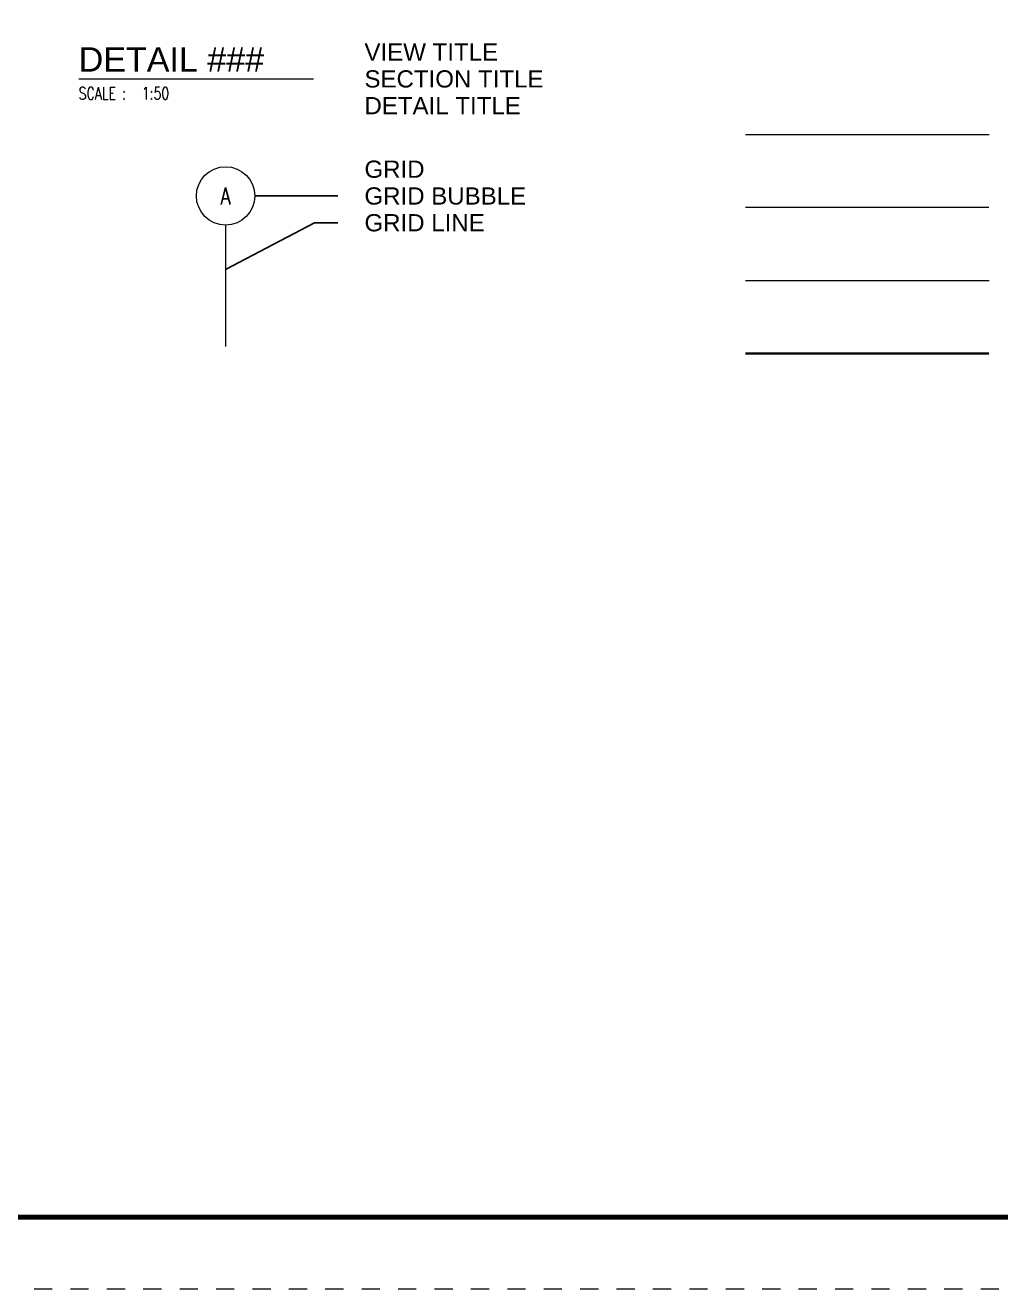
# Paper-space layout 'Symbols A2-1' of a CAD drawing. Header units: inches. Extents: x 0 to 23.5, y -3.2 to 17.1.
# Drawn here: x 11.75 to 17.11, y 0 to 6.95 of the extents above; entities that cross this region are included whole.
import ezdxf
from ezdxf.enums import TextEntityAlignment as Align

# ---------------------------------------------------------------- set-up
doc = ezdxf.new("R2010")
doc.units = ezdxf.units.IN
for name, pattern in [('CENTER', [2, 1.25, -0.25, 0.25, -0.25]), ('DASHDOT', [1, 0.5, -0.25, 0, -0.25]), ('DASHED', [0.75, 0.5, -0.25]), ('HIDDEN', [0.375, 0.25, -0.125]), ('PHANTOM', [2.5, 1.25, -0.25, 0.25, -0.25, 0.25, -0.25])]:
    doc.linetypes.add(name, pattern=pattern)
for name, color, linetype, lineweight in [('A-ANNO-GRID-IDEN', 4, 'Continuous', 5), ('A-ANNO-GRID-LINES', 20, 'CENTER', 13), ('A-ANNO-SYMB', 152, 'Continuous', 5), ('A-AREA', 172, 'Continuous', 15), ('A-FLOR', 4, 'Continuous', 5), ('G-ANNO-TEXT', 3, 'Continuous', 15), ('G-ANNO-TTLB', 7, 'Continuous', 50), ('G-PAPR-THCK', 4, 'Continuous', 100)]:
    doc.layers.add(name, color=color, linetype=linetype, lineweight=lineweight)
doc.layers.add('A-ANNO-TXT', color=4, linetype='Continuous')
doc.layers.add('G-ANNO-REFR', color=253, linetype='DASHDOT', lineweight=5, plot=False)
doc.styles.add('NOTES', font='arial.ttf', dxfattribs={"height": 2})
doc.styles.add('NOTES_ROMANS', font='romans.shx', dxfattribs={"width": 0.75})
doc.styles.add('Small text', font='arial.ttf', dxfattribs={"height": 2.4})
doc.styles.add('SUB-TITLE', font='swisscb.ttf')
doc.styles.add('SUB-TITLE-2', font='swissc.ttf')
doc.styles.add('TITLE', font='swisscb.ttf')
doc.styles.add('TITLE_ARIAL', font='arial.ttf')

# ---------------------------------------------------------------- blocks, each defined once
blk = doc.blocks.new('*U171')
at = {"layer": 'G-ANNO-REFR'}
blk.add_lwpolyline([(0, 0), (597, 0), (597, 435), (0, 435)], close=True, dxfattribs=at)
at = {"layer": 'G-PAPR-THCK'}
blk.add_lwpolyline([(20, 425), (587, 425), (587, 10), (20, 10)], close=True, dxfattribs=at)
at = {"layer": 'G-ANNO-TEXT'}
for tag, p, height, style in [('GENERAL_NOTES_001', (522.6, 418.95), 1.71, 'NOTES'), ('GENERAL_NOTES_002', (522.86, 416.07), 1.71, 'NOTES'), ('GENERAL_NOTES_003', (522.86, 413.19), 1.71, 'NOTES'), ('GENERAL_NOTES_004', (522.86, 410.31), 1.71, 'NOTES'), ('GENERAL_NOTES_005', (522.86, 407.43), 1.71, 'NOTES'), ('GENERAL_NOTES_006', (522.86, 404.55), 1.71, 'NOTES'), ('GENERAL_NOTES_007', (522.86, 401.7), 1.71, 'NOTES'), ('GENERAL_NOTES_008', (522.79, 398.82), 1.71, 'NOTES'), ('GENERAL_NOTES_009', (522.86, 395.93), 1.71, 'NOTES'), ('GENERAL_NOTES_010', (522.86, 393.05), 1.71, 'NOTES'), ('GENERAL_NOTES_011', (522.86, 390.17), 1.71, 'NOTES'), ('GENERAL_NOTES_012', (522.86, 387.29), 1.71, 'NOTES'), ('GENERAL_NOTES_013', (522.86, 384.41), 1.71, 'NOTES'), ('GENERAL_NOTES_014', (522.86, 381.53), 1.71, 'NOTES'), ('GENERAL_NOTES_015', (522.86, 378.65), 1.71, 'NOTES'), ('GENERAL_NOTES_016', (522.86, 375.77), 1.71, 'NOTES'), ('GENERAL_NOTES_017', (522.75, 372.89), 1.71, 'NOTES'), ('GENERAL_NOTES_018', (522.86, 370), 1.71, 'NOTES'), ('GENERAL_NOTES_019', (522.82, 367.12), 1.71, 'NOTES'), ('GENERAL_NOTES_020', (522.86, 364.24), 1.71, 'NOTES'), ('GENERAL_NOTES_021', (522.76, 361.36), 1.71, 'NOTES'), ('GENERAL_NOTES_022', (522.86, 358.48), 1.71, 'NOTES'), ('GENERAL_NOTES_023', (522.77, 355.6), 1.71, 'NOTES'), ('GENERAL_NOTES_024', (522.86, 352.72), 1.71, 'NOTES'), ('GENERAL_NOTES_025', (522.74, 349.84), 1.71, 'NOTES'), ('GENERAL_NOTES_026', (522.86, 346.96), 1.71, 'NOTES'), ('GENERAL_NOTES_027', (522.86, 344.07), 1.71, 'NOTES'), ('GENERAL_NOTES_028', (522.86, 341.19), 1.71, 'NOTES'), ('GENERAL_NOTES_029', (522.86, 338.31), 1.71, 'NOTES'), ('GENERAL_NOTES_030', (522.76, 335.43), 1.71, 'NOTES'), ('GENERAL_NOTES_031', (522.86, 332.55), 1.71, 'NOTES'), ('GENERAL_NOTES_032', (522.86, 329.67), 1.71, 'NOTES'), ('GENERAL_NOTES_033', (522.86, 326.79), 1.71, 'NOTES'), ('GENERAL_NOTES_034', (522.76, 323.91), 1.71, 'NOTES'), ('GENERAL_NOTES_035', (522.86, 321.02), 1.71, 'NOTES'), ('SHEET_NOTES_001', (522.6, 299.97), 1.71, 'NOTES'), ('SHEET_NOTES_002', (522.79, 297.09), 1.71, 'NOTES'), ('SHEET_NOTES_003', (522.75, 294.21), 1.71, 'NOTES'), ('SHEET_NOTES_004', (522.82, 291.33), 1.71, 'NOTES'), ('SHEET_NOTES_005', (522.76, 288.45), 1.71, 'NOTES'), ('SHEET_NOTES_006', (522.77, 285.57), 1.71, 'NOTES'), ('SHEET_NOTES_007', (522.74, 282.68), 1.71, 'NOTES'), ('KEY_NOTES_001', (522.6, 227.5), 1.71, 'NOTES'), ('KEY_NOTES_002', (522.79, 224.62), 1.71, 'NOTES'), ('CLIENTNAME', (522.76, 103.62), 2.57, 'SUB-TITLE-2'), ('CLIENTADDRESS1', (522.76, 100.14), 1.71, 'SUB-TITLE-2'), ('CLIENTADDRESS2', (522.76, 97.24), 1.71, 'SUB-TITLE-2'), ('CLIENTPHONE', (522.76, 94.39), 1.71, 'SUB-TITLE-2'), ('DRAWING_NO', (538.25, 58.25), 3.42, 'SUB-TITLE-2')]:
    blk.add_attdef(tag, p, '', height=height, dxfattribs=dict(at, style=style))
at = {"layer": 'G-ANNO-TEXT', "style": 'SUB-TITLE-2'}
for tag, p in [('REV_NO14', (524.7, 172.4)), ('REV_DATE14', (532.24, 172.4)), ('DRAWN_BY14', (542.01, 172.4)), ('CHECKED_BY14', (552.92, 172.4)), ('REV_NO13', (524.7, 168.98)), ('REV_DATE13', (532.24, 168.98)), ('DRAWN_BY13', (542.01, 168.98)), ('CHECKED_BY13', (552.92, 168.98)), ('REV_NO12', (524.7, 165.56)), ('REV_DATE12', (532.24, 165.56)), ('DRAWN_BY12', (542.01, 165.56)), ('CHECKED_BY12', (552.92, 165.56)), ('REV_NO11', (524.7, 162.14)), ('REV_DATE11', (532.24, 162.14)), ('DRAWN_BY11', (542.01, 162.14)), ('CHECKED_BY11', (552.92, 162.14)), ('REV_NO10', (524.7, 158.72)), ('REV_DATE10', (532.24, 158.72)), ('DRAWN_BY10', (542.01, 158.72)), ('CHECKED_BY10', (552.92, 158.72)), ('REV_NO9', (524.7, 155.3)), ('REV_DATE9', (532.24, 155.3)), ('DRAWN_BY9', (542.01, 155.3)), ('CHECKED_BY9', (552.92, 155.3)), ('REV_NO8', (524.7, 151.88)), ('REV_DATE8', (532.24, 151.88)), ('DRAWN_BY8', (542.01, 151.88)), ('CHECKED_BY8', (552.92, 151.88)), ('REV_NO7', (524.7, 148.46)), ('REV_DATE7', (532.24, 148.46)), ('DRAWN_BY7', (542.01, 148.46)), ('CHECKED_BY7', (552.92, 148.46)), ('REV_NO6', (524.7, 145.03)), ('REV_DATE6', (532.24, 145.03)), ('DRAWN_BY6', (542.01, 145.03)), ('CHECKED_BY6', (552.92, 145.03)), ('REV_NO5', (524.7, 141.61)), ('REV_DATE5', (532.24, 141.61)), ('DRAWN_BY5', (542.01, 141.61)), ('CHECKED_BY5', (552.92, 141.61)), ('REV_NO4', (524.7, 138.19)), ('REV_DATE4', (532.24, 138.19)), ('DRAWN_BY4', (542.01, 138.19)), ('CHECKED_BY4', (552.92, 138.19)), ('REV_NO3', (524.7, 134.77)), ('REV_DATE3', (532.24, 134.77)), ('DRAWN_BY3', (542.01, 134.77)), ('CHECKED_BY3', (552.92, 134.77)), ('REV_NO2', (524.7, 131.35)), ('REV_DATE2', (532.24, 131.35)), ('DRAWN_BY2', (542.01, 131.35)), ('CHECKED_BY2', (552.92, 131.35)), ('REV_NO1', (524.7, 127.93)), ('REV_DATE1', (532.24, 127.93)), ('DRAWN_BY1', (542.01, 127.93)), ('CHECKED_BY1', (552.92, 127.93)), ('REV_NO0', (524.7, 124.51)), ('REV_DATE0', (532.24, 124.51)), ('DRAWN_BY0', (542.01, 124.51)), ('CHECKED_BY0', (552.92, 124.51))]:
    blk.add_attdef(tag, text='', height=1.37, dxfattribs=at).set_placement(p, align=Align.MIDDLE)
for tag, p in [('REV_DESCRIPTION14', (559.75, 172.4)), ('REV_DESCRIPTION13', (559.75, 168.98)), ('REV_DESCRIPTION12', (559.75, 165.56)), ('REV_DESCRIPTION11', (559.75, 162.14)), ('REV_DESCRIPTION10', (559.75, 158.72)), ('REV_DESCRIPTION9', (559.75, 155.3)), ('REV_DESCRIPTION8', (559.75, 151.88)), ('REV_DESCRIPTION7', (559.75, 148.46)), ('REV_DESCRIPTION6', (559.75, 145.03)), ('REV_DESCRIPTION5', (559.75, 141.61)), ('REV_DESCRIPTION4', (559.75, 138.19)), ('REV_DESCRIPTION3', (559.75, 134.77)), ('REV_DESCRIPTION2', (559.75, 131.35)), ('REV_DESCRIPTION1', (559.75, 127.93)), ('REV_DESCRIPTION0', (559.75, 124.51))]:
    blk.add_attdef(tag, text='', height=1.37, dxfattribs=at).set_placement(p, align=Align.MIDDLE_LEFT)
for tag, p in [('PROJECT_NAME1', (538.25, 91.88)), ('PROJECT_NAME2', (538.25, 88.46)), ('PROJECT_CODE', (538.25, 84.41)), ('RELEASE', (538.25, 80.62)), ('STAGE', (538.25, 76.76)), ('DRAWING_TITLE', (538.25, 72.91))]:
    blk.add_attdef(tag, text='', height=2.05, dxfattribs=at).set_placement(p, align=Align.TOP_LEFT)
at = {"layer": 'G-ANNO-TEXT'}
for tag, height, style, p in [('CURRENT_REV', 3.42, 'TITLE', (579.3, 58.25)), ('DRAWN_BY', 2.05, 'SUB-TITLE-2', (529.7, 50.63)), ('CHECKED_BY', 2.05, 'SUB-TITLE-2', (545.95, 50.63)), ('SCALE', 2.05, 'SUB-TITLE-2', (563.05, 50.63)), ('ISSUE_DATE', 2.05, 'SUB-TITLE-2', (579.3, 50.63))]:
    blk.add_attdef(tag, text='', height=height, dxfattribs=dict(at, style=style)).set_placement(p, align=Align.CENTER)
at = {"layer": 'G-ANNO-TEXT', "style": 'SUB-TITLE'}
blk.add_attdef('FILE_NAME', text='', height=1.37, rotation=90, dxfattribs=at).set_placement((587.85, 19.35), align=Align.TOP_LEFT)
blk = doc.blocks.new('*U63')
blk.add_line((0, 0), (48.21, 0))
at = {"style": 'NOTES_ROMANS', "width": 0.75}
blk.add_text('SCALE :', height=2.5, dxfattribs=at).set_placement((0, -4.96), align=Align.BOTTOM_LEFT)
at = {"style": 'TITLE_ARIAL'}
blk.add_attdef('DETAILTITLE', text='', height=5, dxfattribs=at).set_placement((0, 0), align=Align.BOTTOM_LEFT)
at = {"style": 'NOTES_ROMANS', "width": 0.75}
blk.add_attdef('SCALE', text='', height=2.5, dxfattribs=at).set_placement((12.94, -4.96), align=Align.BOTTOM_LEFT)
blk = doc.blocks.new('Grid Bubble')
blk.add_circle((0, 0), 6)
at = {"color": 7, "style": 'NOTES_ROMANS', "width": 0.75}
blk.add_attdef('GRIDUMBER', text='', height=5, dxfattribs=at).set_placement((0, 0), align=Align.MIDDLE_CENTER)

psp = doc.layouts.new('Symbols A2-1')

# ---------------------------------------------------------------- linework, layer by layer
at = {"layer": 'A-ANNO-GRID-LINES', "ltscale": 10}
psp.add_line((12.8525, 5.8464), (12.8525, 5.1802), dxfattribs=at)
at = {"layer": 'A-ANNO-SYMB', "linetype": 'HIDDEN', "ltscale": 15}
psp.add_line((15.7075, 5.5423), (17.046, 5.5423), dxfattribs=at)
at = {"layer": 'A-ANNO-SYMB', "linetype": 'DASHED', "ltscale": 15, "const_width": 0.0134}
psp.add_lwpolyline([(15.7075, 5.1408), (17.046, 5.1408)], dxfattribs=at)
at = {"layer": 'A-ANNO-TXT'}
for points in [[(13.0131, 6.007), (13.4682, 6.007)], [(12.8525, 5.6021), (13.341, 5.8598), (13.4682, 5.8598)]]:
    psp.add_lwpolyline(points, dxfattribs=at)
at = {"layer": 'A-AREA', "linetype": 'PHANTOM', "ltscale": 15, "const_width": 0.00669}
psp.add_lwpolyline([(15.7075, 5.9439), (17.046, 5.9439)], dxfattribs=at)
at = {"layer": 'A-FLOR', "linetype": 'CENTER', "ltscale": 15}
psp.add_line((15.7075, 6.3455), (17.046, 6.3455), dxfattribs=at)

# ---------------------------------------------------------------- block references
at = {"layer": 'A-ANNO-GRID-IDEN'}
ref = psp.add_blockref('Grid Bubble', (12.8525, 6.007), dxfattribs=dict(at, xscale=0.02677054453651893, yscale=0.02677054453651893, zscale=0.02677054453651893))
ref.add_attrib('GRIDUMBER', 'A', dxfattribs={"layer": '0', "color": 7, "height": 0.0937, "style": 'NOTES_ROMANS', "width": 0.75}).set_placement((12.8525, 6.007), align=Align.MIDDLE_CENTER)
at = {"layer": 'A-ANNO-SYMB'}
ref = psp.add_blockref('*U63', (12.0454, 6.6505), dxfattribs=dict(at, xscale=0.02677054453651893, yscale=0.02677054453651893, zscale=0.02677054453651893))
ref.add_attrib('SECTIONNAME', 'DETAIL ###', dxfattribs={"layer": '0', "height": 0.13385, "style": 'TITLE_ARIAL'}).set_placement((12.0454, 6.6505), align=Align.BOTTOM_LEFT)
ref.add_attrib('SCALE', '1:50', dxfattribs={"layer": '0', "height": 0.06693, "style": 'NOTES_ROMANS', "width": 0.75}).set_placement((12.3919, 6.5177), align=Align.BOTTOM_LEFT)
at = {"layer": 'G-ANNO-TTLB', "xscale": 0.03937007874015748, "yscale": 0.03937007874015748}
psp.add_blockref('*U171', (0, 0), dxfattribs=at)

# ---------------------------------------------------------------- texts
at = {"layer": 'G-ANNO-TEXT', "style": 'Small text'}
for s, p in [('VIEW TITLE', (13.6151, 6.7978)), ('SECTION TITLE', (13.6151, 6.6505)), ('DETAIL TITLE', (13.6151, 6.5033)), ('GRID', (13.6151, 6.1542)), ('GRID BUBBLE', (13.6151, 6.007)), ('GRID LINE', (13.6151, 5.8598))]:
    psp.add_text(s, height=0.09456, dxfattribs=at).set_placement(p, align=Align.MIDDLE_LEFT)

doc.saveas('drawing.dxf')
